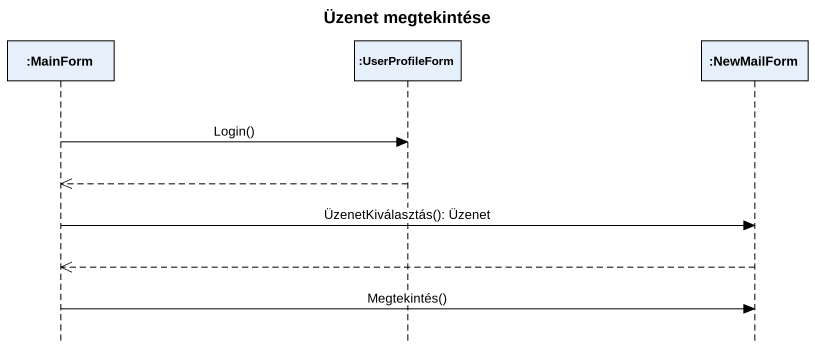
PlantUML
@startuml
title Üzenet megtekintése
hide footbox
participant ":MainForm" as MainForm
participant ":UserProfileForm" as UserProfileForm
participant ":NewMailForm" as NewMailForm

MainForm -> UserProfileForm : Login()
UserProfileForm -->> MainForm
MainForm -> NewMailForm : ÜzenetKiválasztás(): Üzenet
NewMailForm -->> MainForm
MainForm -> NewMailForm : Megtekintés()
@enduml
